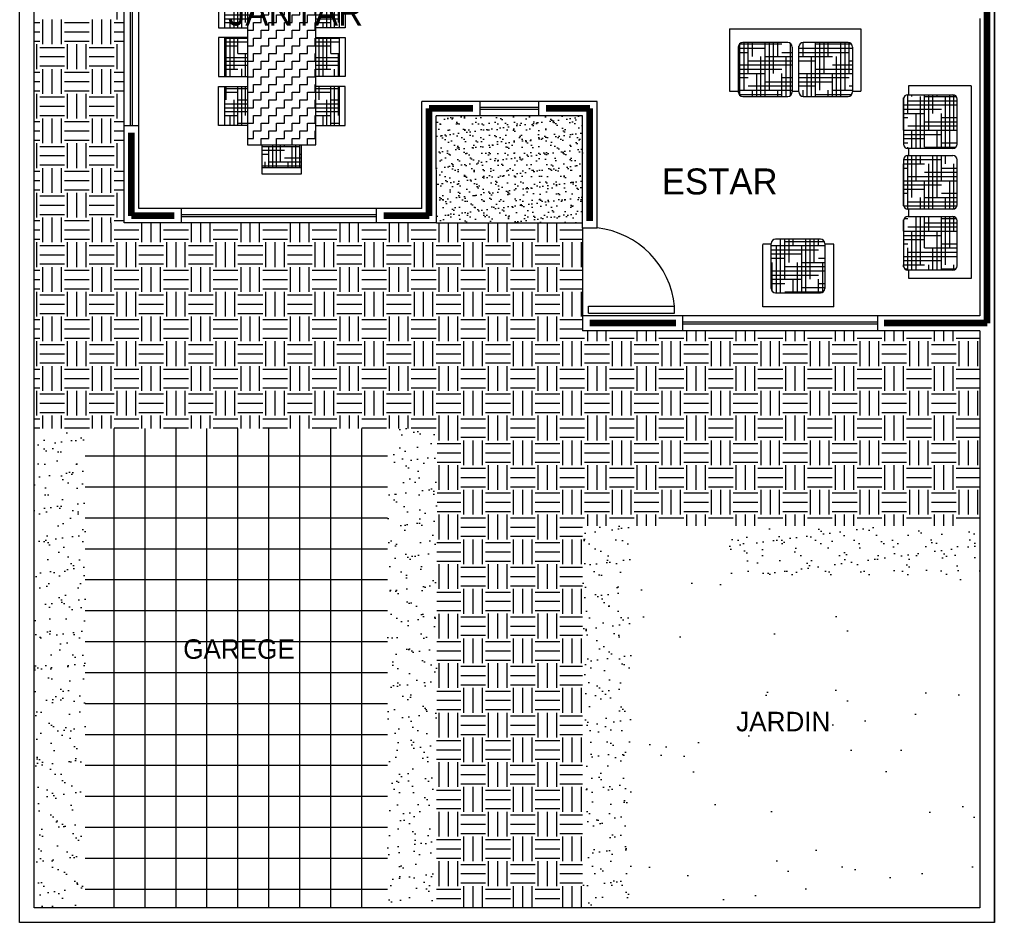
# Model space of a CAD drawing. Header units: millimetres. Extents: x 180.2 to 212.9, y 178.4 to 260.3.
# Drawn here: x 183.35 to 192.73, y 192.09 to 200.78 of the extents above; entities that cross this region are included whole.
import ezdxf

# ---------------------------------------------------------------- set-up
doc = ezdxf.new("R2010")
doc.units = ezdxf.units.MM
for name, color, linetype, lineweight in [('ejes', 2, 'Continuous', 100), ('fachada lll', 205, 'Continuous', 35), ('muebles', 6, 'Continuous', 15), ('muros', 1, 'Continuous', 18), ('pisos', 42, 'Continuous', 5), ('puertas y ventanas', 177, 'Continuous', 15), ('vegetacion', 110, 'Continuous', 20), ('ventanas', 4, 'Continuous', 15)]:
    doc.layers.add(name, color=color, linetype=linetype, lineweight=lineweight)
pattern_1 = [(37.5, (51.95597, 4.3868), (-0.00750815, 0.22965716), [0, -0.18116804, 0, -0.20262215, 0, -0.19368294]), (7.5, (51.95597, 4.3868), (0.2109388, 0.33637018), [0, -0.09773539, 0, -0.16328961, 0, -0.06257449]), (327.5, (51.80937, 4.3868), (0.37117317, 0.0006744), [0, -0.05959475, 0, -0.2145411, 0, -0.28009533]), (317.5, (51.80937, 4.3868), (0.35829887, 0.1046096), [0, -0.02979738, 0, -0.14064361, 0, -0.16090583])]

# ---------------------------------------------------------------- blocks, each defined once
blk = doc.blocks.new('mesota')
for p, q in [((89.6543, 227.2267, -2.89), (90.0543, 227.2267, -2.89)), ((90.1543, 227.2267, -2.89), (90.5543, 227.2267, -2.89)), ((90.6543, 227.2267, -2.89), (91.0543, 227.2267, -2.89)), ((91.2543, 226.9893, -2.89), (91.2543, 226.2893, -2.89)), ((89.2169, 226.4393, -2.89), (89.2169, 226.8393, -2.89)), ((91.4918, 226.4393, -2.89), (91.4918, 226.8393, -2.89)), ((89.6543, 226.0518, -2.89), (90.0543, 226.0518, -2.89)), ((90.1543, 226.0518, -2.89), (90.5543, 226.0518, -2.89)), ((90.6543, 226.0518, -2.89), (91.0543, 226.0518, -2.89))]:
    blk.add_line(p, q)
at = {"elevation": -2.89}
for points in [[(89.6543, 226.9893), (89.6543, 227.2893), (90.0543, 227.2893), (90.0543, 226.9893)], [(90.1543, 226.9893), (90.1543, 227.2893), (90.5543, 227.2893), (90.5543, 226.9893)], [(91.0543, 226.9893), (91.0543, 227.2893), (90.6543, 227.2893), (90.6543, 226.9893)], [(91.2543, 226.2893), (89.4543, 226.2893), (89.4543, 226.9893), (91.2543, 226.9893)], [(89.4543, 226.4393), (89.1543, 226.4393), (89.1543, 226.8393), (89.4543, 226.8393)], [(91.2543, 226.4393), (91.5543, 226.4393), (91.5543, 226.8393), (91.2543, 226.8393)], [(89.6543, 226.2893), (89.6543, 225.9893), (90.0543, 225.9893), (90.0543, 226.2893)], [(90.1543, 226.2893), (90.1543, 225.9893), (90.5543, 225.9893), (90.5543, 226.2893)], [(91.0543, 226.2893), (91.0543, 225.9893), (90.6543, 225.9893), (90.6543, 226.2893)]]:
    blk.add_lwpolyline(points, dxfattribs=at)

msp = doc.modelspace()

# ---------------------------------------------------------------- hatches: boundary and pattern name
at = {"layer": 'muebles'}
h = msp.add_hatch(dxfattribs=at)
h.set_pattern_fill('HOUND', color=256, scale=0.023463, style=0)
h.set_pattern_definition([(0, (51.95597, 4.386796), (0.148986875, 0.037246719), [0.5959475, -0.29797375]), (90, (51.95597, 4.386796), (-0.037246719, -0.148986875), [0.5959475, -0.29797375])])
h.paths.add_polyline_path([(186.0583, 201.4867), (185.6829, 201.4867), (185.6829, 201.2638), (186.0583, 201.2638)])
h.paths.add_polyline_path([(185.5421, 201.0761), (185.3193, 201.0761), (185.3193, 200.7007), (185.5421, 200.7007)])
h.paths.add_polyline_path([(185.5421, 200.6069), (185.3193, 200.6069), (185.3193, 200.2315), (185.5421, 200.2315)])
h.paths.add_polyline_path([(185.5421, 200.1376), (185.3193, 200.1376), (185.3193, 199.7622), (185.5421, 199.7622)])
h.paths.add_polyline_path([(186.0583, 199.5745), (185.6829, 199.5745), (185.6829, 199.3517), (186.0583, 199.3517)])
h.paths.add_polyline_path([(186.4219, 200.1376), (186.1991, 200.1376), (186.1991, 199.7622), (186.4219, 199.7622)])
h.paths.add_polyline_path([(186.4219, 200.6069), (186.1991, 200.6069), (186.1991, 200.2315), (186.4219, 200.2315)])
h.paths.add_polyline_path([(186.4219, 201.0761), (186.1991, 201.0761), (186.1991, 200.7007), (186.4219, 200.7007)])
h = msp.add_hatch(dxfattribs=at)
h.set_pattern_fill('ZIGZAG', color=256, scale=0.023463, style=0)
h.set_pattern_definition([(0, (51.95597, 4.386796), (0.074493437, 0.074493437), [0.074493437, -0.074493437]), (90, (52.03046, 4.386796), (-0.074493437, 0.074493437), [0.074493437, -0.074493437])])
h.paths.add_polyline_path([(186.1991, 201.2638), (185.5421, 201.2638), (185.5421, 199.5745), (186.1991, 199.5745)])
at = {"layer": 'pisos'}
h = msp.add_hatch(dxfattribs=at)
h.set_pattern_fill('EARTH', color=256, scale=0.03754, style=0)
h.set_pattern_definition([(0, (51.95597, 4.3868), (0.238379, 0.238379), [0.238379, -0.238379]), (0, (51.95597, 4.47619), (0.238379, 0.238379), [0.238379, -0.238379]), (0, (51.95597, 4.56558), (0.238379, 0.238379), [0.238379, -0.238379]), (90, (51.98577, 4.59538), (-0.238379, 0.238379), [0.238379, -0.238379]), (90, (52.07516, 4.59538), (-0.238379, 0.238379), [0.238379, -0.238379]), (90, (52.16455, 4.59538), (-0.238379, 0.238379), [0.238379, -0.238379])])
h.paths.add_polyline_path([(192.5902, 197.7826), (188.7658, 197.7826), (188.7658, 197.929), (188.7658, 198.7736), (188.7658, 198.8223), (187.3599, 198.8223), (183.4867, 198.8223), (183.4867, 196.8441), (186.8888, 196.8441), (187.3664, 196.8441), (187.3581, 192.2276), (188.7658, 192.2276), (188.7658, 195.9056), (189.2351, 195.9056), (192.5902, 195.9056)])
h = msp.add_hatch(dxfattribs=at)
h.set_pattern_fill('NET', color=256, scale=0.09385, style=0)
h.set_pattern_definition([(0, (51.95597, 4.3868), (0, 0.29797375), []), (90, (51.95597, 4.3868), (-0.29797375, 2e-17), [])])
h.paths.add_polyline_path([(186.8888, 196.8441), (183.9795, 196.8441), (183.9795, 192.2276), (186.8888, 192.2276)])
at = {"layer": 'vegetacion'}
h = msp.add_hatch(dxfattribs=at)
h.set_pattern_fill('AR-SAND', color=256, scale=0.002346, style=0)
h.set_pattern_definition([(37.5, (51.95597, 4.3868), (-0.003754073, 0.11482858), [0, -0.09058402, 0, -0.101311075, 0, -0.09684147]), (7.5, (51.95597, 4.3868), (0.1054694, 0.16818509), [0, -0.048867695, 0, -0.081644807, 0, -0.031287244]), (327.5, (51.88267, 4.3868), (0.185586585, 0.0003372), [0, -0.029797375, 0, -0.10727055, 0, -0.140047663]), (317.5, (51.88267, 4.3868), (0.17914943, 0.05230479), [0, -0.014898688, 0, -0.070321805, 0, -0.080452912])])
h.paths.add_polyline_path([(187.3582, 199.8529), (187.3599, 198.8223), (188.7658, 198.8223), (188.7658, 199.8529)])
h = msp.add_hatch(dxfattribs=at)
h.set_pattern_fill('AR-SAND', color=256, scale=0.004692, style=0)
h.set_pattern_definition(pattern_1)
h.paths.add_polyline_path([(187.3664, 196.8441), (186.8888, 196.8441), (186.8888, 192.2276), (187.3581, 192.2276)])
h.paths.add_polyline_path([(183.9795, 196.8441), (183.4867, 196.8441), (183.4867, 192.2276), (183.9795, 192.2276)])
h = msp.add_hatch(dxfattribs=at)
h.set_pattern_fill('AR-SAND', color=256, scale=0.004692, style=0)
h.set_pattern_definition(pattern_1)
h.paths.add_polyline_path([(192.5902, 195.4363), (192.5902, 195.9056), (190.1736, 195.9056), (190.1736, 195.4363)])
h.paths.add_polyline_path([(188.7658, 192.2276), (189.2351, 192.2276), (189.2351, 195.9056), (188.7658, 195.9056)])
h = msp.add_hatch(dxfattribs=at)
h.set_pattern_fill('AR-SAND', color=256, scale=0.023463, style=0)
h.set_pattern_definition([(37.5, (51.956, 4.3868), (-0.0375407, 1.1482858), [0, -0.9058402, 0, -1.0131108, 0, -0.9684147]), (7.5, (51.956, 4.3868), (1.054694, 1.681851), [0, -0.488677, 0, -0.816448, 0, -0.3128724]), (327.5, (51.223, 4.3868), (1.855866, 0.003372), [0, -0.2979737, 0, -1.0727055, 0, -1.4004766]), (317.5, (51.223, 4.3868), (1.791494, 0.523048), [0, -0.148987, 0, -0.703218, 0, -0.804529])])
h.paths.add_polyline_path([(192.5902, 195.4363), (189.2351, 195.4363), (189.2351, 192.2276), (192.5902, 192.2276)])

# ---------------------------------------------------------------- linework, layer by layer
at = {"layer": 'ejes'}
for p, q in [((192.6606, 197.8586), (192.6606, 207.0043)), ((187.2877, 198.8909), (187.2877, 199.9233)), ((187.71, 199.9233), (187.2877, 199.9233)), ((188.8362, 199.9233), (188.4139, 199.9233)), ((188.8362, 198.844), (188.8362, 199.9233)), ((184.4252, 198.8909), (184.4252, 199.6886)), ((184.8361, 198.8909), (184.4252, 198.8909)), ((187.2877, 198.8909), (186.8539, 198.8909)), ((189.6621, 197.8586), (188.8362, 197.8586)), ((192.6606, 197.8586), (191.6705, 197.8586))]:
    msp.add_line(p, q, dxfattribs=at)
at = {"layer": 'muebles'}
for p, q in [((190.1806, 200.6929), (190.8236, 200.6929)), ((190.1806, 200.6929), (190.1806, 200.0904)), ((190.7615, 200.6929), (191.4045, 200.6929)), ((190.7834, 200.6929), (190.8637, 200.6929)), ((191.3643, 200.6929), (191.4447, 200.6929)), ((191.4447, 200.6929), (191.4447, 200.0927)), ((190.7404, 200.5594), (190.3084, 200.5594)), ((190.3208, 200.1007), (190.3208, 200.5594)), ((190.3613, 200.2627), (190.3613, 200.5594)), ((190.4018, 200.4246), (190.4018, 200.5594)), ((190.5232, 200.041), (190.5232, 200.5594)), ((190.5637, 200.1007), (190.5637, 200.5594)), ((190.6042, 200.2627), (190.6042, 200.5594)), ((190.6447, 200.4246), (190.6447, 200.5594)), ((190.8877, 200.4246), (190.8877, 200.5593)), ((191.3213, 200.5594), (190.8894, 200.5594)), ((191.0092, 200.041), (191.0092, 200.5594)), ((191.0497, 200.1007), (191.0497, 200.5594)), ((191.0902, 200.2627), (191.0902, 200.5594)), ((191.1307, 200.4246), (191.1307, 200.5594)), ((191.2522, 200.041), (191.2522, 200.5594)), ((191.2927, 200.1007), (191.2927, 200.5594)), ((191.3332, 200.2627), (191.3332, 200.5577)), ((190.2653, 200.0842), (190.2653, 200.5162)), ((190.2653, 200.5056), (190.5232, 200.5056)), ((190.2653, 200.4651), (190.3613, 200.4651)), ((190.2773, 200.5461), (190.6852, 200.5461)), ((190.2803, 200.0515), (190.2803, 200.5489)), ((190.6852, 200.4651), (190.7836, 200.4651)), ((190.7662, 200.0496), (190.7662, 200.5508)), ((190.7836, 200.5162), (190.7836, 200.0842)), ((190.8462, 200.0842), (190.8462, 200.5162)), ((190.8462, 200.4651), (191.3332, 200.4651)), ((190.8472, 200.2627), (190.8472, 200.5256)), ((190.8472, 200.5056), (191.3645, 200.5056)), ((191.0092, 200.5461), (191.3524, 200.5461)), ((191.3645, 200.5162), (191.3645, 200.0842)), ((190.3613, 200.3841), (190.7836, 200.3841)), ((190.4827, 200.041), (190.4827, 200.4246)), ((190.5232, 200.4246), (190.7836, 200.4246)), ((190.7257, 200.041), (190.7257, 200.4246)), ((190.8462, 200.4246), (191.1712, 200.4246)), ((190.8462, 200.3841), (191.0092, 200.3841)), ((190.9687, 200.041), (190.9687, 200.4246)), ((191.2117, 200.041), (191.2117, 200.4246)), ((191.3332, 200.3841), (191.3645, 200.3841)), ((190.2653, 200.3436), (190.7836, 200.3436)), ((190.2653, 200.3032), (190.6852, 200.3032)), ((190.8462, 200.3436), (190.8472, 200.3436)), ((191.0092, 200.3032), (191.3645, 200.3032)), ((191.1712, 200.3436), (191.3645, 200.3436)), ((190.2653, 200.2627), (190.5232, 200.2627)), ((190.2653, 200.2222), (190.3613, 200.2222)), ((190.4423, 200.041), (190.4423, 200.2627)), ((190.6852, 200.041), (190.6852, 200.2627)), ((190.6852, 200.2222), (190.7836, 200.2222)), ((190.8462, 200.2222), (191.3332, 200.2222)), ((190.8472, 200.2627), (191.3645, 200.2627)), ((190.9282, 200.041), (190.9282, 200.2627)), ((191.1712, 200.041), (191.1712, 200.2627)), ((190.1806, 200.0904), (190.2653, 200.0904)), ((190.2653, 200.1007), (190.7836, 200.1007)), ((190.3613, 200.1412), (190.7836, 200.1412)), ((190.4018, 200.041), (190.4018, 200.1007)), ((190.5232, 200.1817), (190.7836, 200.1817)), ((190.6447, 200.041), (190.6447, 200.1007)), ((190.7836, 200.0904), (190.8462, 200.0904)), ((190.7836, 200.0904), (190.8462, 200.0904)), ((190.8462, 200.1817), (191.1712, 200.1817)), ((190.8462, 200.1412), (191.0092, 200.1412)), ((190.8462, 200.1007), (190.8472, 200.1007)), ((190.8877, 200.0411), (190.8877, 200.1007)), ((191.1307, 200.041), (191.1307, 200.1007)), ((191.1712, 200.1007), (191.3645, 200.1007)), ((191.3332, 200.1412), (191.3645, 200.1412)), ((191.3645, 200.0904), (191.4447, 200.0904)), ((192.5056, 200.1421), (191.903, 200.1421)), ((191.903, 200.1421), (191.903, 200.0574)), ((192.5056, 200.1421), (192.5056, 199.4991)), ((190.2726, 200.0602), (190.6852, 200.0602)), ((190.3084, 200.041), (190.6343, 200.041)), ((190.5992, 200.041), (190.7404, 200.041)), ((190.8894, 200.041), (191.2153, 200.041)), ((191.0092, 200.0602), (191.3572, 200.0602)), ((191.1801, 200.041), (191.3213, 200.041)), ((191.8537, 200.0142), (191.8537, 199.6884)), ((191.8552, 199.7154), (191.8552, 200.0255)), ((191.8956, 199.8774), (191.8956, 200.0574)), ((191.8956, 199.9989), (192.372, 199.9989)), ((191.8969, 200.0574), (192.3288, 200.0574)), ((191.9361, 200.0394), (191.9361, 200.0574)), ((192.0171, 199.5391), (192.0171, 200.0394)), ((192.0576, 199.5534), (192.0576, 200.0574)), ((192.0576, 200.0394), (192.3639, 200.0394)), ((192.0981, 199.7154), (192.0981, 200.0574)), ((192.1386, 199.8774), (192.1386, 200.0574)), ((192.1791, 200.0394), (192.1791, 200.0574)), ((192.2601, 199.5391), (192.2601, 200.0394)), ((192.3006, 199.5534), (192.3006, 200.0574)), ((192.3411, 199.7154), (192.3411, 200.0557)), ((192.372, 199.5823), (192.372, 200.0142)), ((191.8537, 199.9584), (192.372, 199.9584)), ((191.8537, 199.9179), (192.2196, 199.9179)), ((191.8537, 199.8774), (192.0576, 199.8774)), ((191.8537, 199.8369), (191.8956, 199.8369)), ((191.9766, 199.5391), (191.9766, 199.8774)), ((192.2196, 199.5391), (192.2196, 199.8774)), ((192.2196, 199.8369), (192.372, 199.8369)), ((191.8537, 199.7235), (191.8537, 199.5823)), ((191.8537, 199.7154), (192.372, 199.7154)), ((191.8956, 199.7559), (192.372, 199.7559)), ((191.9361, 199.5391), (191.9361, 199.7154)), ((192.0576, 199.7964), (192.372, 199.7964)), ((192.1791, 199.5391), (192.1791, 199.7154)), ((191.8537, 199.6749), (192.2196, 199.6749)), ((191.8537, 199.6344), (192.0576, 199.6344)), ((191.8537, 199.5939), (191.8956, 199.5939)), ((191.8956, 199.5391), (191.8956, 199.5534)), ((192.3288, 199.5391), (191.8969, 199.5391)), ((191.903, 199.5391), (191.903, 199.4724)), ((191.903, 199.5391), (191.903, 199.4724)), ((192.0576, 199.5534), (192.3609, 199.5534)), ((192.1386, 199.5391), (192.1386, 199.5534)), ((192.2196, 199.5939), (192.372, 199.5939)), ((192.5056, 199.5571), (192.5056, 198.9141)), ((192.5056, 199.5393), (192.5056, 199.459)), ((191.8537, 199.4319), (192.2196, 199.4319)), ((191.8954, 199.4724), (192.3303, 199.4724)), ((191.8956, 198.9541), (191.8956, 199.4724)), ((191.8969, 199.4724), (192.3288, 199.4724)), ((191.9361, 199.0675), (191.9361, 199.4724)), ((191.9766, 199.2294), (191.9766, 199.4724)), ((192.0171, 199.3914), (192.0171, 199.4724)), ((192.1386, 198.9541), (192.1386, 199.4724)), ((192.1791, 199.0675), (192.1791, 199.4724)), ((192.2196, 199.2294), (192.2196, 199.4724)), ((192.2601, 199.3914), (192.2601, 199.4724)), ((191.8537, 199.4293), (191.8537, 199.1034)), ((191.8537, 199.3914), (192.0576, 199.3914)), ((191.8537, 199.3509), (191.8956, 199.3509)), ((191.8552, 198.986), (191.8552, 199.3914)), ((192.0981, 198.9541), (192.0981, 199.3914)), ((192.2196, 199.3509), (192.372, 199.3509)), ((192.3411, 198.9559), (192.3411, 199.3914)), ((192.372, 198.9973), (192.372, 199.4293)), ((191.8956, 199.2699), (192.372, 199.2699)), ((192.0576, 199.3104), (192.372, 199.3104)), ((191.8537, 199.2294), (192.372, 199.2294)), ((191.8537, 199.189), (192.2196, 199.189)), ((192.0576, 198.9541), (192.0576, 199.2294)), ((192.3006, 198.9541), (192.3006, 199.2294)), ((191.8537, 199.1485), (192.0576, 199.1485)), ((191.8537, 199.1385), (191.8537, 198.9973)), ((191.8537, 199.108), (191.8956, 199.108)), ((192.0171, 198.9541), (192.0171, 199.0675)), ((192.0576, 199.0675), (192.372, 199.0675)), ((192.2196, 199.108), (192.372, 199.108)), ((192.2601, 198.9541), (192.2601, 199.0675)), ((191.855, 198.9865), (192.3706, 198.9865)), ((191.8956, 199.027), (192.372, 199.027)), ((192.5056, 198.9695), (192.5056, 198.3265)), ((192.3288, 198.9541), (191.8969, 198.9541)), ((191.8969, 198.8848), (192.3288, 198.8848)), ((191.903, 198.9541), (191.903, 198.8848)), ((191.903, 198.9541), (191.903, 198.8848)), ((191.9766, 198.3665), (191.9766, 198.8848)), ((192.0171, 198.4195), (192.0171, 198.8848)), ((192.0576, 198.5815), (192.0576, 198.8848)), ((192.0981, 198.7435), (192.0981, 198.8848)), ((192.2196, 198.3665), (192.2196, 198.8848)), ((192.2601, 198.4195), (192.2601, 198.8848)), ((192.3006, 198.5815), (192.3006, 198.8848)), ((192.3411, 198.7435), (192.3411, 198.883)), ((192.5056, 198.9543), (192.5056, 198.874)), ((191.8537, 198.8416), (191.8537, 198.5158)), ((191.8552, 198.7435), (191.8552, 198.8529)), ((191.8605, 198.865), (191.8956, 198.865)), ((191.8956, 198.784), (192.372, 198.784)), ((192.0576, 198.8245), (192.372, 198.8245)), ((192.2196, 198.865), (192.3651, 198.865)), ((192.372, 198.4097), (192.372, 198.8416)), ((191.8537, 198.7435), (192.372, 198.7435)), ((191.8537, 198.703), (192.2196, 198.703)), ((191.9361, 198.3665), (191.9361, 198.7435)), ((192.1791, 198.3665), (192.1791, 198.7435)), ((190.5805, 198.6182), (190.5004, 198.6182)), ((190.5004, 198.0157), (190.5004, 198.6159)), ((190.5805, 198.1924), (190.5805, 198.6244)), ((190.5805, 198.6047), (191.0989, 198.6047)), ((190.7649, 198.6676), (190.6237, 198.6676)), ((190.632, 198.1492), (190.632, 198.6047)), ((190.6725, 198.1492), (190.6725, 198.6676)), ((190.713, 198.2807), (190.713, 198.6676)), ((190.713, 198.6452), (191.0935, 198.6452)), ((191.0557, 198.6676), (190.7298, 198.6676)), ((190.7535, 198.4427), (190.7535, 198.6676)), ((190.794, 198.6047), (190.794, 198.6676)), ((190.875, 198.1492), (190.875, 198.6047)), ((190.9155, 198.1492), (190.9155, 198.6676)), ((190.9559, 198.2807), (190.9559, 198.6676)), ((190.9964, 198.4427), (190.9964, 198.6676)), ((191.0369, 198.6047), (191.0369, 198.6676)), ((191.0989, 198.6244), (191.0989, 198.1924)), ((191.1835, 198.6182), (191.0989, 198.6182)), ((191.1835, 198.0157), (191.1835, 198.6182)), ((191.8537, 198.6625), (192.0576, 198.6625)), ((191.8537, 198.622), (191.8956, 198.622)), ((192.2196, 198.622), (192.372, 198.622)), ((190.5805, 198.5642), (191.0369, 198.5642)), ((190.5805, 198.5237), (190.875, 198.5237)), ((191.8537, 198.5509), (191.8537, 198.4097)), ((191.8537, 198.5005), (192.372, 198.5005)), ((191.8956, 198.3665), (191.8956, 198.5815)), ((191.8956, 198.541), (192.372, 198.541)), ((192.0576, 198.5815), (192.372, 198.5815)), ((192.1386, 198.3665), (192.1386, 198.5815)), ((190.5805, 198.4832), (190.713, 198.4832)), ((190.5915, 198.1637), (190.5915, 198.4427)), ((190.713, 198.4022), (191.0989, 198.4022)), ((190.8345, 198.1492), (190.8345, 198.4427)), ((190.875, 198.4427), (191.0989, 198.4427)), ((191.0369, 198.4832), (191.0989, 198.4832)), ((191.0774, 198.1551), (191.0774, 198.4427)), ((191.8537, 198.46), (192.2196, 198.46)), ((191.8537, 198.4195), (192.0576, 198.4195)), ((191.8552, 198.3984), (191.8552, 198.4195)), ((192.0981, 198.3665), (192.0981, 198.4195)), ((192.3411, 198.3683), (192.3411, 198.4195)), ((190.5805, 198.3617), (191.0989, 198.3617)), ((190.5805, 198.3212), (191.0369, 198.3212)), ((191.8664, 198.379), (191.8956, 198.379)), ((192.3288, 198.3665), (191.8969, 198.3665)), ((191.903, 198.3665), (191.903, 198.2864)), ((192.2196, 198.379), (192.3592, 198.379)), ((192.5056, 198.3667), (192.5056, 198.2864)), ((190.5805, 198.2807), (190.875, 198.2807)), ((190.5805, 198.2402), (190.713, 198.2402)), ((190.794, 198.1492), (190.794, 198.2807)), ((191.0369, 198.1492), (191.0369, 198.2807)), ((191.0369, 198.2402), (191.0989, 198.2402)), ((192.5056, 198.2864), (191.9054, 198.2864)), ((190.6237, 198.1492), (191.0557, 198.1492)), ((190.713, 198.1592), (191.0833, 198.1592)), ((190.875, 198.1997), (191.0989, 198.1997)), ((190.5807, 198.0157), (190.5004, 198.0157)), ((191.1835, 198.0157), (190.5406, 198.0157))]:
    msp.add_line(p, q, dxfattribs=at)
for centre, start, end in [((190.3084, 200.5162), 90, 180), ((190.7404, 200.5162), 0, 90), ((190.8894, 200.5162), 90, 180), ((191.3213, 200.5162), 0, 90), ((190.3084, 200.0842), 180, 270), ((190.7404, 200.0842), 270, 0), ((190.8894, 200.0842), 180, 270), ((191.3213, 200.0842), 270, 0), ((191.8969, 200.0142), 90, 180), ((192.3288, 200.0142), 0, 90), ((191.8969, 199.5823), 180, 270), ((192.3288, 199.5823), 270, 0), ((191.8969, 199.4293), 90, 180), ((192.3288, 199.4293), 0, 90), ((191.8969, 198.9973), 180, 270), ((192.3288, 198.9973), 270, 0), ((191.8969, 198.8416), 90, 180), ((192.3288, 198.8416), 0, 90), ((190.6237, 198.6244), 90, 180), ((191.0557, 198.6244), 0, 90), ((191.8969, 198.4097), 180, 270), ((192.3288, 198.4097), 270, 0), ((190.6237, 198.1924), 180, 270), ((191.0557, 198.1924), 270, 0)]:
    msp.add_arc(centre, 0.0432, start, end, dxfattribs=at)
at = {"layer": 'muros'}
for p, q in [((183.346, 192.0868), (183.346, 210.8568)), ((192.731, 210.8568), (192.731, 192.0868)), ((192.731, 192.0868), (192.731, 210.8568)), ((192.731, 192.0868), (192.731, 210.8568)), ((192.731, 192.0868), (192.731, 210.8568)), ((183.4867, 192.2276), (183.4867, 210.716)), ((184.3549, 198.8223), (184.3549, 205.0086)), ((184.4956, 198.9613), (184.4956, 202.8045)), ((192.5902, 200.7914), (192.5902, 197.929)), ((190.8637, 200.6929), (190.8637, 200.6929)), ((191.4447, 200.6929), (191.4447, 200.6929)), ((187.2173, 198.9613), (187.2173, 199.9927)), ((188.9066, 199.9927), (187.2173, 199.9927)), ((187.7804, 199.8529), (187.7804, 199.9927)), ((188.3435, 199.8529), (188.3435, 199.9927)), ((188.9066, 198.7736), (188.9066, 199.9927)), ((188.7658, 199.8529), (187.3582, 199.8529)), ((187.3599, 198.8205), (187.3582, 199.8529)), ((188.7658, 198.7736), (188.7658, 199.8529)), ((184.4956, 199.759), (184.3549, 199.759)), ((192.5056, 199.459), (192.5056, 199.459)), ((187.2173, 198.9613), (184.4956, 198.9613)), ((184.9065, 198.826), (184.9065, 198.9613)), ((186.7835, 198.8218), (186.7835, 198.9613)), ((192.5056, 198.874), (192.5056, 198.874)), ((187.3599, 198.8223), (184.3549, 198.8223)), ((188.9066, 198.7736), (188.7658, 198.7736)), ((192.5056, 198.2864), (192.5056, 198.2864)), ((190.5004, 198.0157), (190.5004, 198.0157)), ((192.5902, 197.929), (188.7658, 197.929)), ((188.7658, 197.929), (188.7658, 197.7826)), ((189.7278, 197.929), (189.7278, 197.7826)), ((191.6048, 197.929), (191.6048, 197.7826)), ((192.5902, 197.7826), (188.7658, 197.7826)), ((192.5902, 197.7826), (192.5902, 192.2276)), ((192.5902, 192.2276), (183.4867, 192.2276)), ((192.731, 192.0868), (183.346, 192.0868))]:
    msp.add_line(p, q, dxfattribs=at)
at = {"layer": 'pisos'}
for p, q in [((184.2861, 200.7813), (184.2861, 201.0197)), ((183.4867, 200.7515), (183.5412, 200.7515)), ((183.571, 200.5429), (183.571, 200.7813)), ((183.6604, 200.5429), (183.6604, 200.7813)), ((183.7498, 200.5429), (183.7498, 200.7813)), ((183.7796, 200.7515), (184.0179, 200.7515)), ((184.0477, 200.5429), (184.0477, 200.7813)), ((184.1371, 200.5429), (184.1371, 200.7813)), ((184.2265, 200.5429), (184.2265, 200.7813)), ((184.2563, 200.7515), (184.3549, 200.7515)), ((183.4867, 200.6621), (183.5412, 200.6621)), ((183.7796, 200.6621), (184.0179, 200.6621)), ((184.2563, 200.6621), (184.3549, 200.6621)), ((183.4867, 200.5727), (183.5412, 200.5727)), ((183.7796, 200.5727), (184.0179, 200.5727)), ((184.2563, 200.5727), (184.3549, 200.5727)), ((183.5114, 200.3045), (183.5114, 200.5429)), ((183.5412, 200.5131), (183.7796, 200.5131)), ((183.8094, 200.3045), (183.8094, 200.5429)), ((183.8987, 200.3045), (183.8987, 200.5429)), ((183.9881, 200.3045), (183.9881, 200.5429)), ((184.0179, 200.5131), (184.2563, 200.5131)), ((184.2861, 200.3045), (184.2861, 200.5429)), ((183.5412, 200.4237), (183.7796, 200.4237)), ((184.0179, 200.4237), (184.2563, 200.4237)), ((183.5412, 200.3343), (183.7796, 200.3343)), ((183.571, 200.0662), (183.571, 200.3045)), ((183.6604, 200.0662), (183.6604, 200.3045)), ((183.7498, 200.0662), (183.7498, 200.3045)), ((184.0179, 200.3343), (184.2563, 200.3343)), ((184.0477, 200.0662), (184.0477, 200.3045)), ((184.1371, 200.0662), (184.1371, 200.3045)), ((184.2265, 200.0662), (184.2265, 200.3045)), ((183.4867, 200.2747), (183.5412, 200.2747)), ((183.4867, 200.1853), (183.5412, 200.1853)), ((183.7796, 200.2747), (184.0179, 200.2747)), ((183.7796, 200.1853), (184.0179, 200.1853)), ((184.2563, 200.2747), (184.3549, 200.2747)), ((184.2563, 200.1853), (184.3549, 200.1853)), ((183.4867, 200.096), (183.5412, 200.096)), ((183.7796, 200.096), (184.0179, 200.096)), ((184.2563, 200.096), (184.3549, 200.096)), ((183.5114, 199.8278), (183.5114, 200.0662)), ((183.5412, 200.0364), (183.7796, 200.0364)), ((183.8094, 199.8278), (183.8094, 200.0662)), ((183.8987, 199.8278), (183.8987, 200.0662)), ((183.9881, 199.8278), (183.9881, 200.0662)), ((184.0179, 200.0364), (184.2563, 200.0364)), ((184.2861, 199.8278), (184.2861, 200.0662)), ((183.5412, 199.947), (183.7796, 199.947)), ((184.0179, 199.947), (184.2563, 199.947)), ((183.5412, 199.8576), (183.7796, 199.8576)), ((183.571, 199.5894), (183.571, 199.8278)), ((183.6604, 199.5894), (183.6604, 199.8278)), ((183.7498, 199.5894), (183.7498, 199.8278)), ((184.0179, 199.8576), (184.2563, 199.8576)), ((184.0477, 199.5894), (184.0477, 199.8278)), ((184.1371, 199.5894), (184.1371, 199.8278)), ((184.2265, 199.5894), (184.2265, 199.8278)), ((183.4867, 199.798), (183.5412, 199.798)), ((183.7796, 199.798), (184.0179, 199.798)), ((184.2563, 199.798), (184.3549, 199.798)), ((183.4867, 199.7086), (183.5412, 199.7086)), ((183.4867, 199.6192), (183.5412, 199.6192)), ((183.7796, 199.7086), (184.0179, 199.7086)), ((183.7796, 199.6192), (184.0179, 199.6192)), ((184.2563, 199.7086), (184.3549, 199.7086)), ((184.2563, 199.6192), (184.3549, 199.6192)), ((183.5114, 199.351), (183.5114, 199.5894)), ((183.5412, 199.5596), (183.7796, 199.5596)), ((183.8094, 199.351), (183.8094, 199.5894)), ((183.8987, 199.351), (183.8987, 199.5894)), ((183.9881, 199.351), (183.9881, 199.5894)), ((184.0179, 199.5596), (184.2563, 199.5596)), ((184.2861, 199.351), (184.2861, 199.5894)), ((183.5412, 199.4702), (183.7796, 199.4702)), ((184.0179, 199.4702), (184.2563, 199.4702)), ((183.5412, 199.3808), (183.7796, 199.3808)), ((183.571, 199.1126), (183.571, 199.351)), ((183.6604, 199.1126), (183.6604, 199.351)), ((183.7498, 199.1126), (183.7498, 199.351)), ((184.0179, 199.3808), (184.2563, 199.3808)), ((184.0477, 199.1126), (184.0477, 199.351)), ((184.1371, 199.1126), (184.1371, 199.351)), ((184.2265, 199.1126), (184.2265, 199.351)), ((183.4867, 199.3212), (183.5412, 199.3212)), ((183.7796, 199.3212), (184.0179, 199.3212)), ((184.2563, 199.3212), (184.3549, 199.3212)), ((183.4867, 199.2318), (183.5412, 199.2318)), ((183.7796, 199.2318), (184.0179, 199.2318)), ((184.2563, 199.2318), (184.3549, 199.2318)), ((183.4867, 199.1424), (183.5412, 199.1424)), ((183.5114, 198.8743), (183.5114, 199.1126)), ((183.5412, 199.0828), (183.7796, 199.0828)), ((183.7796, 199.1424), (184.0179, 199.1424)), ((183.8094, 198.8743), (183.8094, 199.1126)), ((183.8987, 198.8743), (183.8987, 199.1126)), ((183.9881, 198.8743), (183.9881, 199.1126)), ((184.0179, 199.0828), (184.2563, 199.0828)), ((184.2563, 199.1424), (184.3549, 199.1424)), ((184.2861, 198.8743), (184.2861, 199.1126)), ((183.5412, 198.9935), (183.7796, 198.9935)), ((184.0179, 198.9935), (184.2563, 198.9935)), ((183.5412, 198.9041), (183.7796, 198.9041)), ((183.571, 198.8223), (183.571, 198.8743)), ((183.6604, 198.8223), (183.6604, 198.8743)), ((183.7498, 198.8223), (183.7498, 198.8743)), ((184.0179, 198.9041), (184.2563, 198.9041)), ((184.0477, 198.8223), (184.0477, 198.8743)), ((184.1371, 198.8223), (184.1371, 198.8743)), ((184.2265, 198.8223), (184.2265, 198.8743)), ((183.4867, 198.8445), (183.5412, 198.8445)), ((183.7796, 198.8445), (184.0179, 198.8445)), ((184.2563, 198.8445), (184.3549, 198.8445)), ((187.3599, 198.8223), (188.7658, 198.8223)), ((188.7658, 198.7736), (188.7658, 197.929))]:
    msp.add_line(p, q, dxfattribs=at)
at = {"layer": 'puertas y ventanas'}
for p, q in [((188.8244, 198.0198), (189.6503, 198.0198)), ((188.8244, 197.9541), (188.8244, 198.0198)), ((188.8244, 197.9541), (189.6503, 197.9541)), ((189.6503, 197.9541), (189.6503, 198.0198))]:
    msp.add_line(p, q, dxfattribs=at)
msp.add_arc((188.8141, 197.9388), 0.8401, 5.53048, 83.64323, dxfattribs=at)
at = {"layer": 'ventanas'}
for p, q in [((184.4159, 199.759), (184.4159, 202.0114)), ((184.4346, 199.759), (184.4346, 202.0114)), ((188.3435, 199.9327), (187.7804, 199.9327)), ((188.3435, 199.9139), (187.7804, 199.9139)), ((186.7835, 198.9003), (184.9065, 198.9003)), ((186.7835, 198.8815), (184.9065, 198.8815)), ((191.6048, 197.868), (189.7278, 197.868)), ((191.6048, 197.8492), (189.7278, 197.8492))]:
    msp.add_line(p, q, dxfattribs=at)

# ---------------------------------------------------------------- block references
at = {"layer": 'muebles', "xscale": -0.9385000000000048, "yscale": 0.9385000000000048, "zscale": 0.9384999999999999, "rotation": 90}
msp.add_blockref('mesota', (398.5716, 285.2167, 2.7123), dxfattribs=at)

# ---------------------------------------------------------------- texts
for s, p in [('JANTAR', (185.3529, 200.7231)), ('ESTAR', (189.5285, 199.0968))]:
    msp.add_text(s, height=0.25).set_placement(p)
at = {"layer": 'fachada lll', "char_height": 0.1877, "width": 1.401931, "attachment_point": 1}
for s, insert in [('GAREGE', (184.9221, 194.8134)), ('JARDIN', (190.2446, 194.1153))]:
    msp.add_mtext(s, dxfattribs=dict(at, insert=insert))

doc.saveas('drawing.dxf')
